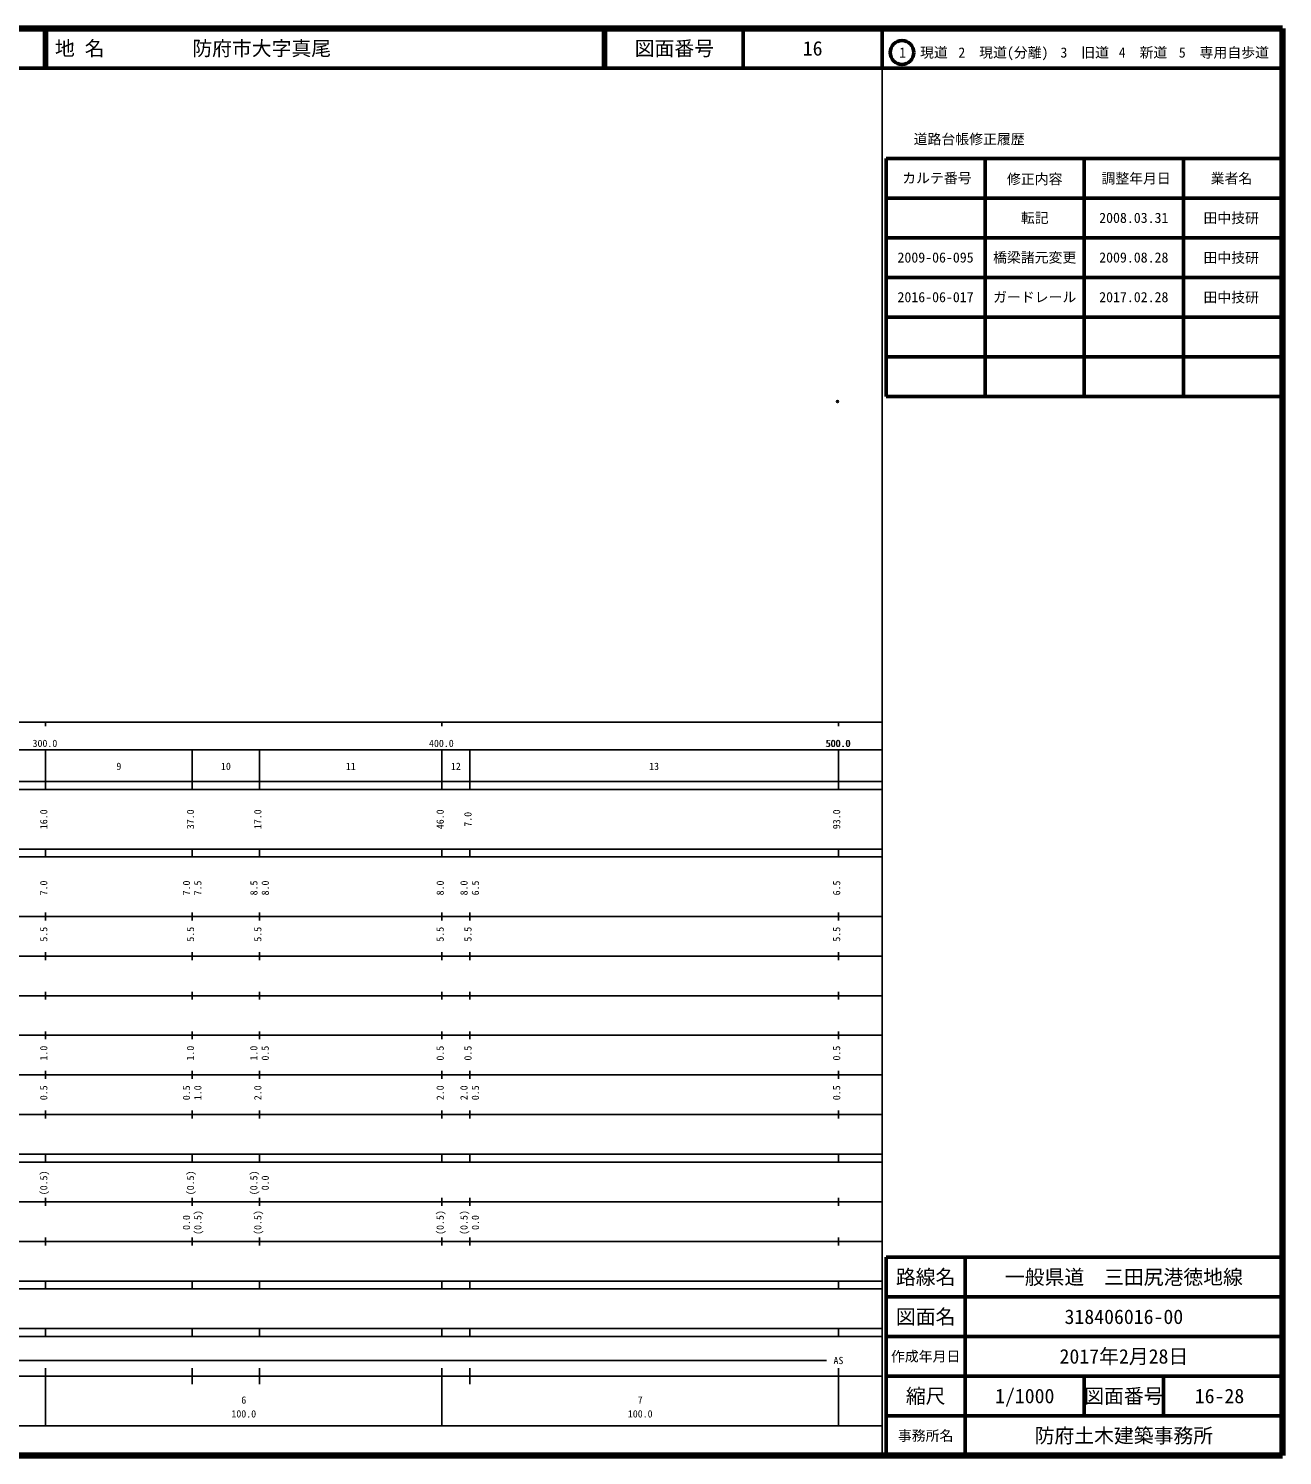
# Model space of a CAD drawing. Units: millimetres on the paper. Extents: x 40 to 680, y 20 to 380.
# Drawn here: x 363.7 to 680, y 20 to 380 of the extents above; entities that cross this region are included whole.
import ezdxf
from ezdxf.enums import TextEntityAlignment as Align

# ---------------------------------------------------------------- set-up
doc = ezdxf.new("R2010")
doc.units = ezdxf.units.MM
doc.header["$PDMODE"] = 32
doc.header["$PDSIZE"] = 0.5
doc.layers.add('M-OTRS', color=6, linetype='Continuous')
doc.layers.add('M-TTL-TXT', color=7, linetype='Continuous')
for name, color, linetype, lineweight in [('M-TTL', 2, 'Continuous', 140), ('M-TTL-BAND', 7, 'Continuous', 25), ('M-TTL-FRAM', 2, 'Continuous', 50), ('M-TTL-LINE', 7, 'Continuous', 50)]:
    doc.layers.add(name, color=color, linetype=linetype, lineweight=lineweight)
doc.styles.add('ＭＳ ゴシック', font='')
doc.styles.get('ＭＳ ゴシック').set_extended_font_data('MS Gothic')

msp = doc.modelspace()

# ---------------------------------------------------------------- linework, layer by layer
at = {"layer": 'M-OTRS'}
msp.add_point((567.759, 285.885), dxfattribs=at)
at = {"layer": 'M-TTL'}
for p, q in [((680, 380), (40, 380)), ((680, 20), (680, 380)), ((40, 20), (680, 20))]:
    msp.add_line(p, q, dxfattribs=at)
at = {"layer": 'M-TTL-BAND'}
for p, q in [((579, 20), (579, 370)), ((40, 205), (579, 205)), ((368, 205), (368, 204)), ((468, 205), (468, 204)), ((568, 205), (568, 204)), ((68, 198), (579, 198)), ((368, 188), (368, 198)), ((405, 188), (405, 198)), ((422, 188), (422, 198)), ((468, 188), (468, 198)), ((475, 188), (475, 198)), ((568, 188), (568, 198)), ((40, 190), (579, 190)), ((40, 188), (579, 188)), ((40, 173), (579, 173)), ((368, 171), (368, 173)), ((405, 171), (405, 173)), ((422, 171), (422, 173)), ((468, 171), (468, 173)), ((475, 171), (475, 173)), ((568, 171), (568, 173)), ((40, 171), (579, 171)), ((40, 156), (579, 156)), ((368, 155), (368, 157)), ((405, 155), (405, 157)), ((422, 155), (422, 157)), ((468, 155), (468, 157)), ((475, 155), (475, 157)), ((568, 155), (568, 157)), ((46, 146), (579, 146)), ((368, 145), (368, 147)), ((405, 145), (405, 147)), ((422, 145), (422, 147)), ((468, 145), (468, 147)), ((475, 145), (475, 147)), ((568, 145), (568, 147)), ((368, 135), (368, 137)), ((405, 135), (405, 137)), ((422, 135), (422, 137)), ((468, 135), (468, 137)), ((475, 135), (475, 137)), ((568, 135), (568, 137)), ((52, 136), (579, 136)), ((46, 126), (579, 126)), ((368, 125), (368, 127)), ((405, 125), (405, 127)), ((422, 125), (422, 127)), ((468, 125), (468, 127)), ((475, 125), (475, 127)), ((568, 125), (568, 127)), ((52, 116), (579, 116)), ((368, 115), (368, 117)), ((405, 115), (405, 117)), ((422, 115), (422, 117)), ((468, 115), (468, 117)), ((475, 115), (475, 117)), ((568, 115), (568, 117)), ((46, 106), (579, 106)), ((368, 105), (368, 107)), ((405, 105), (405, 107)), ((422, 105), (422, 107)), ((468, 105), (468, 107)), ((475, 105), (475, 107)), ((568, 105), (568, 107)), ((40, 96), (579, 96)), ((40, 94), (579, 94)), ((368, 94), (368, 96)), ((405, 94), (405, 96)), ((422, 94), (422, 96)), ((468, 94), (468, 96)), ((475, 94), (475, 96)), ((568, 94), (568, 96)), ((49, 84), (579, 84)), ((368, 83), (368, 85)), ((405, 83), (405, 85)), ((422, 83), (422, 85)), ((468, 83), (468, 85)), ((475, 83), (475, 85)), ((568, 83), (568, 85)), ((40, 74), (579, 74)), ((368, 73), (368, 75)), ((405, 73), (405, 75)), ((422, 73), (422, 75)), ((468, 73), (468, 75)), ((475, 73), (475, 75)), ((568, 73), (568, 75)), ((40, 64), (579, 64)), ((40, 62), (579, 62)), ((368, 62), (368, 64)), ((405, 62), (405, 64)), ((422, 62), (422, 64)), ((468, 62), (468, 64)), ((475, 62), (475, 64)), ((568, 62), (568, 64)), ((40, 52), (579, 52)), ((368, 50), (368, 52)), ((405, 50), (405, 52)), ((422, 50), (422, 52)), ((468, 50), (468, 52)), ((475, 50), (475, 52)), ((568, 50), (568, 52)), ((40, 50), (579, 50)), ((71, 44), (565, 44)), ((40, 40), (579, 40)), ((368, 27.5), (368, 42)), ((405, 38), (405, 42)), ((422, 38), (422, 42)), ((468, 27.5), (468, 42)), ((475, 38), (475, 42)), ((568, 27.5), (568, 42)), ((68, 27.5), (579, 27.5))]:
    msp.add_line(p, q, dxfattribs=at)
at = {"layer": 'M-TTL-FRAM'}
for p, q in [((580, 347.197), (580, 287.197)), ((580, 347.197), (680, 347.197)), ((580, 287.197), (680, 287.197)), ((680, 70), (580, 70)), ((580, 70), (580, 20))]:
    msp.add_line(p, q, dxfattribs=at)
at = {"layer": 'M-TTL-LINE'}
for p, q in [((367.75, 380), (367.75, 370)), ((368.25, 380), (368.25, 370)), ((508.747, 380), (508.747, 370)), ((509.247, 380), (509.247, 370)), ((543.997, 380), (543.997, 370)), ((579, 380), (579, 370)), ((40, 370), (680, 370)), ((605, 347.197), (605, 287.197)), ((630, 347.197), (630, 287.197)), ((655, 347.197), (655, 287.197)), ((580, 337.197), (680, 337.197)), ((580, 327.197), (680, 327.197)), ((580, 317.197), (680, 317.197)), ((580, 307.197), (680, 307.197)), ((580, 297.197), (680, 297.197)), ((600, 70), (600, 20)), ((680, 60), (580, 60)), ((680, 50), (580, 50)), ((680, 40), (580, 40)), ((630, 40), (630, 30)), ((650, 40), (650, 30)), ((680, 30), (580, 30))]:
    msp.add_line(p, q, dxfattribs=at)
msp.add_circle((584.031, 373.958), 3, dxfattribs=at)

# ---------------------------------------------------------------- texts
at = {"layer": 'M-TTL-BAND', "style": 'ＭＳ ゴシック'}
for s, p in [('300.0', (367.844, 198.195)), ('400.0', (467.844, 198.195)), ('500.0', (567.844, 198.195)), ('500.0', (568, 198.195)), ('9', (386.5, 192.405)), ('10', (413.5, 192.405)), ('11', (445, 192.405)), ('12', (471.5, 192.405)), ('13', (521.5, 192.405)), ('AS', (568, 42.5)), ('6', (418, 32.523)), ('7', (518, 32.523)), ('100.0', (418, 29.033)), ('100.0', (518, 29.033))]:
    msp.add_text(s, height=1.833, dxfattribs=at).set_placement(p, align=Align.BOTTOM_CENTER)
for s, p in [('16.0', (369, 180.5)), ('37.0', (406, 180.5)), ('17.0', (423, 180.5)), ('46.0', (469, 180.5)), ('7.0', (476, 180.5)), ('93.0', (569, 180.5)), ('7.0', (369, 163.174)), ('7.0', (405, 163.174)), ('7.5', (407.87, 163.174)), ('8.5', (422, 163.174)), ('8.0', (424.87, 163.174)), ('8.0', (469, 163.174)), ('8.0', (475, 163.174)), ('6.5', (477.87, 163.174)), ('6.5', (569, 163.174)), ('5.5', (369, 151.5)), ('5.5', (406, 151.5)), ('5.5', (423, 151.5)), ('5.5', (469, 151.5)), ('5.5', (476, 151.5)), ('5.5', (569, 151.5)), ('1.0', (369, 121.5)), ('1.0', (406, 121.5)), ('1.0', (422, 121.5)), ('0.5', (424.87, 121.5)), ('0.5', (469, 121.5)), ('0.5', (476, 121.5)), ('0.5', (569, 121.5)), ('0.5', (369, 111.5)), ('0.5', (405, 111.5)), ('1.0', (407.87, 111.5)), ('2.0', (423, 111.5)), ('2.0', (469, 111.5)), ('2.0', (475, 111.5)), ('0.5', (477.87, 111.5)), ('0.5', (569, 111.5)), ('(0.5)', (369, 88.764)), ('(0.5)', (406, 88.764)), ('(0.5)', (422, 88.764)), ('0.0', (424.87, 88.764)), ('0.0', (405, 78.764)), ('(0.5)', (407.87, 78.764)), ('(0.5)', (423, 78.764)), ('(0.5)', (469, 78.764)), ('(0.5)', (475, 78.764)), ('0.0', (477.87, 78.764))]:
    msp.add_text(s, height=1.833, rotation=90, dxfattribs=at).set_placement(p, align=Align.BOTTOM_CENTER)
at = {"layer": 'M-TTL-TXT', "style": 'ＭＳ ゴシック'}
for s, p in [('地 名', (370.38, 375)), ('防府市大字真尾', (405.024, 375))]:
    msp.add_text(s, height=3.666, dxfattribs=at).set_placement(p, align=Align.MIDDLE_LEFT)
for s, height, p in [('図面番号', 3.666, (526.622, 375)), ('16', 3.666, (561.497, 375)), ('1\u3000現道', 2.566, (589.448, 373.958)), ('2\u3000現道(分離)', 2.566, (609.619, 373.958)), ('3\u3000旧道', 2.566, (630.121, 373.958)), ('4\u3000新道', 2.566, (644.824, 373.958)), ('5\u3000専用自歩道', 2.566, (665.228, 373.958)), ('道路台帳修正履歴', 2.566, (600.968, 352.113)), ('カルテ番号', 2.566, (592.839, 342.277)), ('修正内容', 2.566, (617.509, 342.023)), ('調整年月日', 2.566, (643.089, 342.197)), ('業者名', 2.566, (667.134, 342.197)), ('転記', 2.566, (617.5, 332.245)), ('2008.03.31', 2.566, (642.5, 332.245)), ('田中技研', 2.566, (667.077, 332.189)), ('2009-06-095', 2.566, (592.5, 322.245)), ('橋梁諸元変更', 2.566, (617.5, 322.245)), ('2009.08.28', 2.566, (642.5, 322.245)), ('田中技研', 2.566, (667.077, 322.189)), ('2016-06-017', 2.566, (592.5, 312.245)), ('ガードレール', 2.566, (617.5, 312.245)), ('2017.02.28', 2.566, (642.5, 312.245)), ('田中技研', 2.566, (667.077, 312.189)), ('路線名', 3.666, (590, 65)), ('路線名', 3.666, (590, 65)), ('一般県道\u3000三田尻港徳地線', 3.666, (640, 65)), ('図面名', 3.666, (590, 55)), ('図面名', 3.666, (590, 55)), ('318406016-00', 3.666, (640, 55)), ('2017年2月28日', 3.666, (640, 45)), ('作成年月日', 2.566, (590, 45)), ('作成年月日', 2.566, (590, 45)), ('縮尺', 3.666, (590, 35)), ('縮尺', 3.666, (590, 35)), ('1/1000', 3.666, (615, 35)), ('図面番号', 3.666, (640, 35)), ('図面番号', 3.666, (640, 35)), ('16-28', 3.666, (664.125, 35)), ('事務所名', 2.566, (590, 25)), ('事務所名', 2.566, (590, 25)), ('防府土木建築事務所', 3.666, (640, 25))]:
    msp.add_text(s, height=height, dxfattribs=at).set_placement(p, align=Align.MIDDLE_CENTER)

doc.saveas('drawing.dxf')
